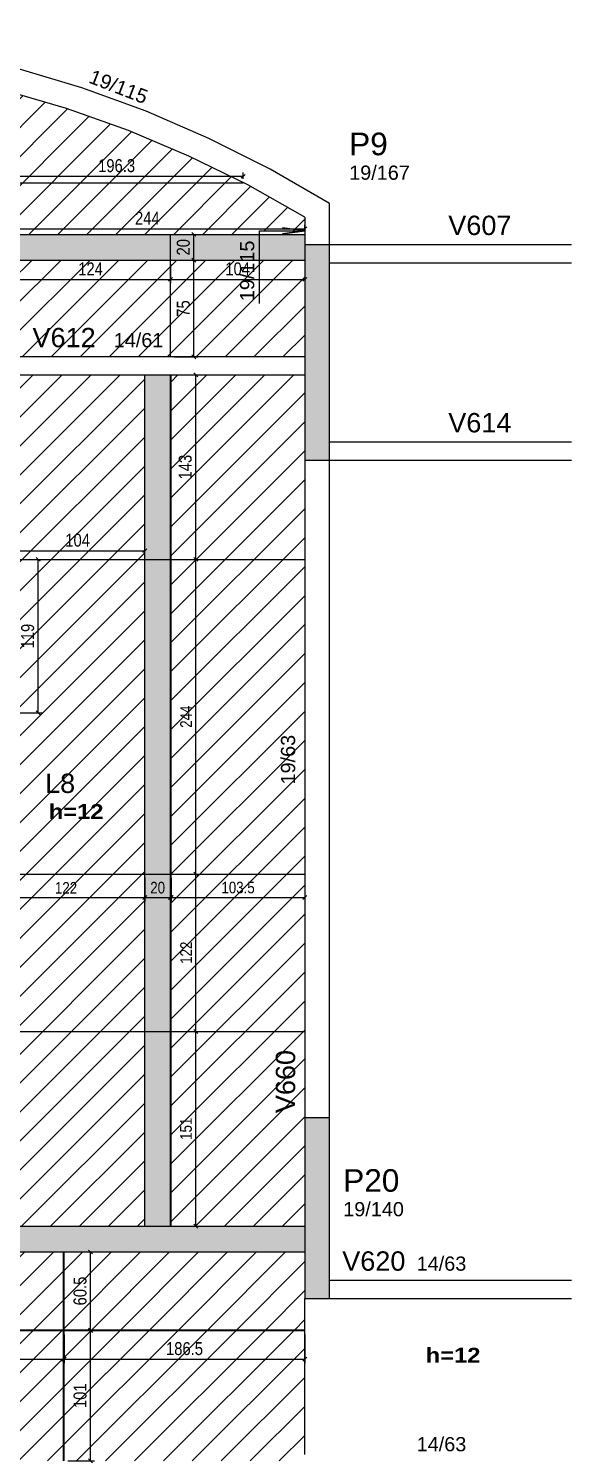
# Model space of a CAD drawing. Extents: x 1894 to 8661, y -614 to 3008.
# Drawn here: x 5306 to 5727, y 1241 to 2346 of the extents above; entities that cross this region are included whole.
import ezdxf

# ---------------------------------------------------------------- set-up
doc = ezdxf.new("R2010")
doc.units = 0
doc.header["$PDMODE"] = 34
for name, color, linetype in [('COTA', 241, 'Continuous'), ('MTH-COTAS7', 31, 'Continuous'), ('MTH-DIM-PILAR', 3, 'Continuous'), ('MTH-DIM-VIGA', 3, 'Continuous'), ('MTH-FACE-VIGA', 7, 'Continuous'), ('MTH-PILAR-SEGUE', 5, 'Continuous'), ('MTH-SOMBRA25', 253, 'Continuous'), ('MTH-TIT1-PILAR', 5, 'Continuous'), ('MTH-TIT1-VIGA', 5, 'Continuous'), ('MTH-TXT-NEGRITO', 5, 'Continuous'), ('Painéis', 200, 'Continuous')]:
    doc.layers.add(name, color=color, linetype=linetype)
doc.layers.add('Hachura', color=251, linetype='Continuous', lineweight=9)
doc.styles.add('COTA TECNICA', font='techl___.ttf', dxfattribs={"height": 10})
doc.styles.add('COTA TECNICA-50', font='techl___.ttf', dxfattribs={"height": 9})
doc.styles.add('TQS_ARIAL', font='arial.ttf')
doc.styles.add('TQS_ARIAL_BLACK', font='ariblk.ttf')
doc.dimstyles.new('COTA PAINEL-50', dxfattribs={"dimtxt": 9, "dimasz": 3, "dimexe": 3, "dimexo": 3, "dimgap": 3, "dimtad": 1, "dimdec": 1, "dimzin": 12, "dimdsep": 46, "dimtxsty": 'COTA TECNICA-50', "dimblk1": 'OBLIQUE', "dimblk2": 'OBLIQUE', "dimsah": 1, "dimcen": 0.9, "dimclrd": 4, "dimclre": 4, "dimclrt": 240, "dimadec": 1, "dimazin": 3, "dimtfac": 1, "dimtdec": 1, "dimtmove": 0, "dimatfit": 3, "dimfxl": 1, "dimtolj": 1, "dimtzin": 12, "dimarcsym": 0})
doc.dimstyles.new('PAINEL', dxfattribs={"dimtxt": 10, "dimasz": 3, "dimexe": 3, "dimexo": 3, "dimgap": 3, "dimtad": 1, "dimdec": 1, "dimzin": 12, "dimdsep": 46, "dimtxsty": 'COTA TECNICA', "dimblk1": 'OBLIQUE', "dimblk2": 'OBLIQUE', "dimsah": 1, "dimcen": 0.9, "dimclrd": 4, "dimclre": 4, "dimclrt": 240, "dimadec": 1, "dimazin": 3, "dimtfac": 1, "dimtdec": 1, "dimtmove": 0, "dimatfit": 3, "dimfxl": 1, "dimtolj": 1, "dimtzin": 12, "dimarcsym": 0})
pattern_1 = [(45, (-1482.724, 0), (-11.22532, 11.22532), [])]

# ---------------------------------------------------------------- blocks, each defined once
blk = doc.blocks.new('_Oblique')
at = {"color": 0, "linetype": 'ByBlock', "lineweight": -2}
blk.add_line((-0.5, -0.5), (0.5, 0.5), dxfattribs=at)
blk = doc.blocks.new('*D177')
at = {"layer": 'COTA', "color": 4, "lineweight": -2, "transparency": 16777216}
for p, q in [((5089.1, 1333.7), (5089.1, 1311.6)), ((5333.1, 1333.7), (5333.1, 1311.6)), ((5089.1, 1314.6), (5333.1, 1314.6))]:
    blk.add_line(p, q, dxfattribs=at)
at = {"layer": 'Defpoints', "color": 0, "transparency": 16777216}
for p in [(5089.1, 1336.7), (5333.1, 1336.7), (5333.1, 1314.6)]:
    blk.add_point(p, dxfattribs=at)
at = {"layer": 'COTA', "color": 4, "lineweight": -2, "transparency": 16777216, "xscale": 3, "yscale": 3, "zscale": 3, "rotation": 180}
blk.add_blockref('_Oblique', (5089.1, 1314.6), dxfattribs=at)
at = {"layer": 'COTA', "color": 4, "lineweight": -2, "transparency": 16777216, "xscale": 3, "yscale": 3, "zscale": 3}
blk.add_blockref('_Oblique', (5333.1, 1314.6), dxfattribs=at)
at = {"layer": 'COTA', "color": 240, "transparency": 16777216, "insert": (5211.1, 1322.7), "char_height": 10, "attachment_point": 5, "style": 'COTA TECNICA'}
blk.add_mtext('\\A1;244', dxfattribs=at)
blk = doc.blocks.new('*D178')
at = {"layer": 'COTA', "color": 4, "lineweight": -2, "transparency": 16777216}
for p, q in [((5333.6, 1333.7), (5333.6, 1311.6)), ((5520.1, 1333.7), (5520.1, 1311.6)), ((5333.6, 1314.6), (5520.1, 1314.6))]:
    blk.add_line(p, q, dxfattribs=at)
at = {"layer": 'Defpoints', "color": 0, "transparency": 16777216}
for p in [(5333.6, 1336.7), (5520.1, 1336.7), (5520.1, 1314.6)]:
    blk.add_point(p, dxfattribs=at)
at = {"layer": 'COTA', "color": 4, "lineweight": -2, "transparency": 16777216, "xscale": 3, "yscale": 3, "zscale": 3, "rotation": 180}
blk.add_blockref('_Oblique', (5333.6, 1314.6), dxfattribs=at)
at = {"layer": 'COTA', "color": 4, "lineweight": -2, "transparency": 16777216, "xscale": 3, "yscale": 3, "zscale": 3}
blk.add_blockref('_Oblique', (5520.1, 1314.6), dxfattribs=at)
at = {"layer": 'COTA', "color": 240, "transparency": 16777216, "insert": (5426.9, 1322.7), "char_height": 10, "attachment_point": 5, "style": 'COTA TECNICA'}
blk.add_mtext('\\A1;186.5', dxfattribs=at)
blk = doc.blocks.new('*D179')
at = {"layer": 'COTA', "color": 4, "lineweight": -2, "transparency": 16777216}
for p, q in [((5336.6, 1336.7), (5357.1, 1336.7)), ((5354.1, 1235.7), (5354.1, 1336.7)), ((5336.6, 1235.7), (5357.1, 1235.7))]:
    blk.add_line(p, q, dxfattribs=at)
at = {"layer": 'Defpoints', "color": 0, "transparency": 16777216}
for p in [(5333.6, 1336.7), (5354.1, 1336.7), (5333.6, 1235.7)]:
    blk.add_point(p, dxfattribs=at)
at = {"layer": 'COTA', "color": 4, "lineweight": -2, "transparency": 16777216, "xscale": 3, "yscale": 3, "zscale": 3}
for p, rotation in [((5354.1, 1336.7), 90), ((5354.1, 1235.7), 270)]:
    blk.add_blockref('_Oblique', p, dxfattribs=dict(at, rotation=rotation))
at = {"layer": 'COTA', "color": 240, "transparency": 16777216, "insert": (5346, 1286.2), "char_height": 10, "attachment_point": 5, "rotation": 90, "style": 'COTA TECNICA'}
blk.add_mtext('\\A1;101', dxfattribs=at)
blk = doc.blocks.new('*D180')
at = {"layer": 'COTA', "color": 4, "lineweight": -2, "transparency": 16777216}
for p, q in [((5336.6, 1397.7), (5357.1, 1397.7)), ((5354.1, 1337.2), (5354.1, 1397.7)), ((5336.6, 1337.2), (5357.1, 1337.2))]:
    blk.add_line(p, q, dxfattribs=at)
at = {"layer": 'Defpoints', "color": 0, "transparency": 16777216}
for p in [(5333.6, 1397.7), (5354.1, 1397.7), (5333.6, 1337.2)]:
    blk.add_point(p, dxfattribs=at)
at = {"layer": 'COTA', "color": 4, "lineweight": -2, "transparency": 16777216, "xscale": 3, "yscale": 3, "zscale": 3}
for p, rotation in [((5354.1, 1397.7), 90), ((5354.1, 1337.2), 270)]:
    blk.add_blockref('_Oblique', p, dxfattribs=dict(at, rotation=rotation))
at = {"layer": 'COTA', "color": 240, "transparency": 16777216, "insert": (5346, 1367.4), "char_height": 10, "attachment_point": 5, "rotation": 90, "style": 'COTA TECNICA'}
blk.add_mtext('\\A1;60.5', dxfattribs=at)
blk = doc.blocks.new('*D189')
at = {"layer": 'COTA', "color": 4, "lineweight": -2, "transparency": 16777216}
for p, q in [((5274.1, 1687.7), (5274.1, 1669.5)), ((5396.1, 1687.7), (5396.1, 1669.5)), ((5274.1, 1672.5), (5396.1, 1672.5))]:
    blk.add_line(p, q, dxfattribs=at)
at = {"layer": 'Defpoints', "color": 0, "transparency": 16777216}
for p in [(5274.1, 1690.7), (5396.1, 1690.7), (5396.1, 1672.5)]:
    blk.add_point(p, dxfattribs=at)
at = {"layer": 'COTA', "color": 4, "lineweight": -2, "transparency": 16777216, "xscale": 3, "yscale": 3, "zscale": 3, "rotation": 180}
blk.add_blockref('_Oblique', (5274.1, 1672.5), dxfattribs=at)
at = {"layer": 'COTA', "color": 4, "lineweight": -2, "transparency": 16777216, "xscale": 3, "yscale": 3, "zscale": 3}
blk.add_blockref('_Oblique', (5396.1, 1672.5), dxfattribs=at)
at = {"layer": 'COTA', "color": 240, "transparency": 16777216, "insert": (5335.1, 1680), "char_height": 9, "attachment_point": 5, "style": 'COTA TECNICA-50'}
blk.add_mtext('\\A1;122', dxfattribs=at)
blk = doc.blocks.new('*D190')
at = {"layer": 'COTA', "color": 4, "lineweight": -2, "transparency": 16777216}
for p, q in [((5396.1, 1687.7), (5396.1, 1669.5)), ((5416.1, 1687.7), (5416.1, 1669.5)), ((5396.1, 1672.5), (5416.1, 1672.5))]:
    blk.add_line(p, q, dxfattribs=at)
at = {"layer": 'Defpoints', "color": 0, "transparency": 16777216}
for p in [(5396.1, 1690.7), (5416.1, 1690.7), (5416.1, 1672.5)]:
    blk.add_point(p, dxfattribs=at)
at = {"layer": 'COTA', "color": 4, "lineweight": -2, "transparency": 16777216, "xscale": 3, "yscale": 3, "zscale": 3, "rotation": 180}
blk.add_blockref('_Oblique', (5396.1, 1672.5), dxfattribs=at)
at = {"layer": 'COTA', "color": 4, "lineweight": -2, "transparency": 16777216, "xscale": 3, "yscale": 3, "zscale": 3}
blk.add_blockref('_Oblique', (5416.1, 1672.5), dxfattribs=at)
at = {"layer": 'COTA', "color": 240, "transparency": 16777216, "insert": (5406.1, 1680.1), "char_height": 9, "attachment_point": 5, "style": 'COTA TECNICA-50'}
blk.add_mtext('\\A1;20', dxfattribs=at)
blk = doc.blocks.new('*D191')
at = {"layer": 'COTA', "color": 4, "lineweight": -2, "transparency": 16777216}
for p, q in [((5416.6, 1687.7), (5416.6, 1669.5)), ((5520.1, 1687.7), (5520.1, 1669.5)), ((5416.6, 1672.5), (5520.1, 1672.5))]:
    blk.add_line(p, q, dxfattribs=at)
at = {"layer": 'Defpoints', "color": 0, "transparency": 16777216}
for p in [(5416.6, 1690.7), (5520.1, 1690.7), (5520.1, 1672.5)]:
    blk.add_point(p, dxfattribs=at)
at = {"layer": 'COTA', "color": 4, "lineweight": -2, "transparency": 16777216, "xscale": 3, "yscale": 3, "zscale": 3, "rotation": 180}
blk.add_blockref('_Oblique', (5416.6, 1672.5), dxfattribs=at)
at = {"layer": 'COTA', "color": 4, "lineweight": -2, "transparency": 16777216, "xscale": 3, "yscale": 3, "zscale": 3}
blk.add_blockref('_Oblique', (5520.1, 1672.5), dxfattribs=at)
at = {"layer": 'COTA', "color": 240, "transparency": 16777216, "insert": (5468.4, 1680.2), "char_height": 9, "attachment_point": 5, "style": 'COTA TECNICA-50'}
blk.add_mtext('\\A1;103.5', dxfattribs=at)
blk = doc.blocks.new('*D192')
at = {"layer": 'COTA', "color": 4, "lineweight": -2, "transparency": 16777216}
for p, q in [((5419.6, 1568.7), (5438.7, 1568.7)), ((5435.7, 1417.7), (5435.7, 1568.7)), ((5419.6, 1417.7), (5438.7, 1417.7))]:
    blk.add_line(p, q, dxfattribs=at)
at = {"layer": 'Defpoints', "color": 0, "transparency": 16777216}
for p in [(5416.6, 1568.7), (5435.7, 1568.7), (5416.6, 1417.7)]:
    blk.add_point(p, dxfattribs=at)
at = {"layer": 'COTA', "color": 4, "lineweight": -2, "transparency": 16777216, "xscale": 3, "yscale": 3, "zscale": 3}
for p, rotation in [((5435.7, 1568.7), 90), ((5435.7, 1417.7), 270)]:
    blk.add_blockref('_Oblique', p, dxfattribs=dict(at, rotation=rotation))
at = {"layer": 'COTA', "color": 240, "transparency": 16777216, "insert": (5428.1, 1493.2), "char_height": 9, "attachment_point": 5, "rotation": 90, "style": 'COTA TECNICA-50'}
blk.add_mtext('\\A1;151', dxfattribs=at)
blk = doc.blocks.new('*D193')
at = {"layer": 'COTA', "color": 4, "lineweight": -2, "transparency": 16777216}
for p, q in [((5435.7, 1568.7), (5435.7, 1690.7)), ((5419.6, 1568.7), (5438.7, 1568.7))]:
    blk.add_line(p, q, dxfattribs=at)
at = {"layer": 'Defpoints', "color": 0, "transparency": 16777216}
for p in [(5435.7, 1690.7), (5435.7, 1690.7), (5416.6, 1568.7)]:
    blk.add_point(p, dxfattribs=at)
at = {"layer": 'COTA', "color": 4, "lineweight": -2, "transparency": 16777216, "xscale": 3, "yscale": 3, "zscale": 3}
for p, rotation in [((5435.7, 1690.7), 90), ((5435.7, 1568.7), 270)]:
    blk.add_blockref('_Oblique', p, dxfattribs=dict(at, rotation=rotation))
at = {"layer": 'COTA', "color": 240, "transparency": 16777216, "insert": (5428.1, 1629.7), "char_height": 9, "attachment_point": 5, "rotation": 90, "style": 'COTA TECNICA-50'}
blk.add_mtext('\\A1;122', dxfattribs=at)
blk = doc.blocks.new('*D194')
at = {"layer": 'COTA', "color": 4, "lineweight": -2, "transparency": 16777216}
for p, q in [((5419.6, 1934.7), (5438.7, 1934.7)), ((5435.7, 1690.7), (5435.7, 1934.7))]:
    blk.add_line(p, q, dxfattribs=at)
at = {"layer": 'Defpoints', "color": 0, "transparency": 16777216}
for p in [(5416.6, 1934.7), (5435.7, 1934.7), (5435.7, 1690.7)]:
    blk.add_point(p, dxfattribs=at)
at = {"layer": 'COTA', "color": 4, "lineweight": -2, "transparency": 16777216, "xscale": 3, "yscale": 3, "zscale": 3}
for p, rotation in [((5435.7, 1934.7), 90), ((5435.7, 1690.7), 270)]:
    blk.add_blockref('_Oblique', p, dxfattribs=dict(at, rotation=rotation))
at = {"layer": 'COTA', "color": 240, "transparency": 16777216, "insert": (5428.1, 1812.7), "char_height": 9, "attachment_point": 5, "rotation": 90, "style": 'COTA TECNICA-50'}
blk.add_mtext('\\A1;244', dxfattribs=at)
blk = doc.blocks.new('*D195')
at = {"layer": 'COTA', "color": 4, "lineweight": -2, "transparency": 16777216}
for p, q in [((5295.1, 1934.7), (5316.5, 1934.7)), ((5313.5, 1815.7), (5313.5, 1934.7)), ((5295.1, 1815.7), (5316.5, 1815.7))]:
    blk.add_line(p, q, dxfattribs=at)
at = {"layer": 'Defpoints', "color": 0, "transparency": 16777216}
for p in [(5292.1, 1934.7), (5313.5, 1934.7), (5292.1, 1815.7)]:
    blk.add_point(p, dxfattribs=at)
at = {"layer": 'COTA', "color": 4, "lineweight": -2, "transparency": 16777216, "xscale": 3, "yscale": 3, "zscale": 3}
for p, rotation in [((5313.5, 1934.7), 90), ((5313.5, 1815.7), 270)]:
    blk.add_blockref('_Oblique', p, dxfattribs=dict(at, rotation=rotation))
at = {"layer": 'COTA', "color": 240, "transparency": 16777216, "insert": (5305.4, 1875.2), "char_height": 10, "attachment_point": 5, "rotation": 90, "style": 'COTA TECNICA'}
blk.add_mtext('\\A1;119', dxfattribs=at)
blk = doc.blocks.new('*D197')
at = {"layer": 'COTA', "color": 4, "lineweight": -2, "transparency": 16777216}
for p, q in [((5419.6, 2077.7), (5438.7, 2077.7)), ((5435.7, 1934.7), (5435.7, 2077.7)), ((5419.6, 1934.7), (5438.7, 1934.7))]:
    blk.add_line(p, q, dxfattribs=at)
at = {"layer": 'Defpoints', "color": 0, "transparency": 16777216}
for p in [(5416.6, 2077.7), (5435.7, 2077.7), (5416.6, 1934.7)]:
    blk.add_point(p, dxfattribs=at)
at = {"layer": 'COTA', "color": 4, "lineweight": -2, "transparency": 16777216, "xscale": 3, "yscale": 3, "zscale": 3}
for p, rotation in [((5435.7, 2077.7), 90), ((5435.7, 1934.7), 270)]:
    blk.add_blockref('_Oblique', p, dxfattribs=dict(at, rotation=rotation))
at = {"layer": 'COTA', "color": 240, "transparency": 16777216, "insert": (5427.5, 2006.2), "char_height": 10, "attachment_point": 5, "rotation": 90, "style": 'COTA TECNICA'}
blk.add_mtext('\\A1;143', dxfattribs=at)
blk = doc.blocks.new('*D198')
at = {"layer": 'COTA', "color": 4, "lineweight": -2, "transparency": 16777216}
for p, q in [((5292.1, 1937.7), (5292.1, 1944.4)), ((5292.1, 1941.4), (5396.1, 1941.4)), ((5396.1, 1937.7), (5396.1, 1944.4))]:
    blk.add_line(p, q, dxfattribs=at)
at = {"layer": 'Defpoints', "color": 0, "transparency": 16777216}
for p in [(5396.1, 1941.4), (5292.1, 1934.7), (5396.1, 1934.7)]:
    blk.add_point(p, dxfattribs=at)
at = {"layer": 'COTA', "color": 4, "lineweight": -2, "transparency": 16777216, "xscale": 3, "yscale": 3, "zscale": 3, "rotation": 180}
blk.add_blockref('_Oblique', (5292.1, 1941.4), dxfattribs=at)
at = {"layer": 'COTA', "color": 4, "lineweight": -2, "transparency": 16777216, "xscale": 3, "yscale": 3, "zscale": 3}
blk.add_blockref('_Oblique', (5396.1, 1941.4), dxfattribs=at)
at = {"layer": 'COTA', "color": 240, "transparency": 16777216, "insert": (5344.1, 1949.5), "char_height": 10, "attachment_point": 5, "style": 'COTA TECNICA'}
blk.add_mtext('\\A1;104', dxfattribs=at)
blk = doc.blocks.new('*D210')
at = {"layer": 'COTA', "color": 4, "lineweight": -2, "transparency": 16777216}
for p, q in [((5276.1, 2189.7), (5276.1, 2194.1)), ((5276.1, 2191.1), (5520.1, 2191.1)), ((5520.1, 2189.7), (5520.1, 2194.1))]:
    blk.add_line(p, q, dxfattribs=at)
at = {"layer": 'Defpoints', "color": 0, "transparency": 16777216}
for p in [(5520.1, 2191.1), (5276.1, 2186.7), (5520.1, 2186.7)]:
    blk.add_point(p, dxfattribs=at)
at = {"layer": 'COTA', "color": 4, "lineweight": -2, "transparency": 16777216, "xscale": 3, "yscale": 3, "zscale": 3, "rotation": 180}
blk.add_blockref('_Oblique', (5276.1, 2191.1), dxfattribs=at)
at = {"layer": 'COTA', "color": 4, "lineweight": -2, "transparency": 16777216, "xscale": 3, "yscale": 3, "zscale": 3}
blk.add_blockref('_Oblique', (5520.1, 2191.1), dxfattribs=at)
at = {"layer": 'COTA', "color": 240, "transparency": 16777216, "insert": (5398.1, 2199.2), "char_height": 10, "attachment_point": 5, "style": 'COTA TECNICA'}
blk.add_mtext('\\A1;244', dxfattribs=at)
blk = doc.blocks.new('*D215')
at = {"layer": 'COTA', "color": 4, "lineweight": -2, "transparency": 16777216}
for p, q in [((5276.1, 2229.7), (5276.1, 2234.7)), ((5472.4, 2229.7), (5472.4, 2234.7)), ((5276.1, 2231.7), (5472.4, 2231.7))]:
    blk.add_line(p, q, dxfattribs=at)
at = {"layer": 'Defpoints', "color": 0, "transparency": 16777216}
for p in [(5276.1, 2226.7), (5472.4, 2231.7), (5472.4, 2226.7)]:
    blk.add_point(p, dxfattribs=at)
at = {"layer": 'COTA', "color": 4, "lineweight": -2, "transparency": 16777216, "xscale": 3, "yscale": 3, "zscale": 3, "rotation": 180}
blk.add_blockref('_Oblique', (5276.1, 2231.7), dxfattribs=at)
at = {"layer": 'COTA', "color": 4, "lineweight": -2, "transparency": 16777216, "xscale": 3, "yscale": 3, "zscale": 3}
blk.add_blockref('_Oblique', (5472.4, 2231.7), dxfattribs=at)
at = {"layer": 'COTA', "color": 240, "transparency": 16777216, "insert": (5374.3, 2239.9), "char_height": 10, "attachment_point": 5, "style": 'COTA TECNICA'}
blk.add_mtext('\\A1;196.3', dxfattribs=at)
blk = doc.blocks.new('*D207')
at = {"layer": 'COTA', "color": 4, "lineweight": -2, "transparency": 16777216}
for p, q in [((5419.1, 2166.7), (5437.1, 2166.7)), ((5434.1, 2091.7), (5434.1, 2166.7)), ((5419.1, 2091.7), (5437.1, 2091.7))]:
    blk.add_line(p, q, dxfattribs=at)
at = {"layer": 'Defpoints', "color": 0, "transparency": 16777216}
for p in [(5416.1, 2166.7), (5434.1, 2166.7), (5416.1, 2091.7)]:
    blk.add_point(p, dxfattribs=at)
at = {"layer": 'COTA', "color": 4, "lineweight": -2, "transparency": 16777216, "xscale": 3, "yscale": 3, "zscale": 3}
for p, rotation in [((5434.1, 2166.7), 90), ((5434.1, 2091.7), 270)]:
    blk.add_blockref('_Oblique', p, dxfattribs=dict(at, rotation=rotation))
at = {"layer": 'COTA', "color": 240, "transparency": 16777216, "insert": (5426, 2129.2), "char_height": 10, "attachment_point": 5, "rotation": 90, "style": 'COTA TECNICA'}
blk.add_mtext('\\A1;75', dxfattribs=at)
blk = doc.blocks.new('*D203')
at = {"layer": 'COTA', "color": 4, "lineweight": -2, "transparency": 16777216}
for p, q in [((5419.1, 2186.7), (5437.1, 2186.7)), ((5434.1, 2166.7), (5434.1, 2186.7)), ((5419.1, 2166.7), (5437.1, 2166.7))]:
    blk.add_line(p, q, dxfattribs=at)
at = {"layer": 'Defpoints', "color": 0, "transparency": 16777216}
for p in [(5416.1, 2186.7), (5434.1, 2186.7), (5416.1, 2166.7)]:
    blk.add_point(p, dxfattribs=at)
at = {"layer": 'COTA', "color": 4, "lineweight": -2, "transparency": 16777216, "xscale": 3, "yscale": 3, "zscale": 3}
for p, rotation in [((5434.1, 2186.7), 90), ((5434.1, 2166.7), 270)]:
    blk.add_blockref('_Oblique', p, dxfattribs=dict(at, rotation=rotation))
at = {"layer": 'COTA', "color": 240, "transparency": 16777216, "insert": (5426, 2176.7), "char_height": 10, "attachment_point": 5, "rotation": 90, "style": 'COTA TECNICA'}
blk.add_mtext('\\A1;20', dxfattribs=at)
blk = doc.blocks.new('*D208')
at = {"layer": 'COTA', "color": 4, "lineweight": -2, "transparency": 16777216}
for p, q in [((5292.1, 2163.7), (5292.1, 2148.8)), ((5416.1, 2163.7), (5416.1, 2148.8)), ((5292.1, 2151.8), (5416.1, 2151.8))]:
    blk.add_line(p, q, dxfattribs=at)
at = {"layer": 'Defpoints', "color": 0, "transparency": 16777216}
for p in [(5292.1, 2166.7), (5416.1, 2166.7), (5416.1, 2151.8)]:
    blk.add_point(p, dxfattribs=at)
at = {"layer": 'COTA', "color": 4, "lineweight": -2, "transparency": 16777216, "xscale": 3, "yscale": 3, "zscale": 3, "rotation": 180}
blk.add_blockref('_Oblique', (5292.1, 2151.8), dxfattribs=at)
at = {"layer": 'COTA', "color": 4, "lineweight": -2, "transparency": 16777216, "xscale": 3, "yscale": 3, "zscale": 3}
blk.add_blockref('_Oblique', (5416.1, 2151.8), dxfattribs=at)
at = {"layer": 'COTA', "color": 240, "transparency": 16777216, "insert": (5354.1, 2159.9), "char_height": 10, "attachment_point": 5, "style": 'COTA TECNICA'}
blk.add_mtext('\\A1;124', dxfattribs=at)
blk = doc.blocks.new('*D209')
at = {"layer": 'COTA', "color": 4, "lineweight": -2, "transparency": 16777216}
for p, q in [((5416.1, 2163.7), (5416.1, 2148.8)), ((5520.1, 2163.7), (5520.1, 2148.8)), ((5416.1, 2151.8), (5520.1, 2151.8))]:
    blk.add_line(p, q, dxfattribs=at)
at = {"layer": 'Defpoints', "color": 0, "transparency": 16777216}
for p in [(5416.1, 2166.7), (5520.1, 2166.7), (5520.1, 2151.8)]:
    blk.add_point(p, dxfattribs=at)
at = {"layer": 'COTA', "color": 4, "lineweight": -2, "transparency": 16777216, "xscale": 3, "yscale": 3, "zscale": 3, "rotation": 180}
blk.add_blockref('_Oblique', (5416.1, 2151.8), dxfattribs=at)
at = {"layer": 'COTA', "color": 4, "lineweight": -2, "transparency": 16777216, "xscale": 3, "yscale": 3, "zscale": 3}
blk.add_blockref('_Oblique', (5520.1, 2151.8), dxfattribs=at)
at = {"layer": 'COTA', "color": 240, "transparency": 16777216, "insert": (5468.1, 2159.9), "char_height": 10, "attachment_point": 5, "style": 'COTA TECNICA'}
blk.add_mtext('\\A1;104', dxfattribs=at)

msp = doc.modelspace()

# ---------------------------------------------------------------- hatches: boundary and pattern name
at = {"layer": 'Hachura', "linetype": 'ByBlock'}
h = msp.add_hatch(dxfattribs=at)
h.set_pattern_fill('ANSI31', color=256, scale=5)
h.set_pattern_definition(pattern_1)
h.paths.add_polyline_path([(4725.12, 2091.67), (4725.12, 2166.67), (4601.12, 2166.67), (4601.12, 2091.67)])
h.paths.add_polyline_path([(4847.12, 2091.67), (4847.12, 2161.67), (4847.12, 2166.67), (4725.12, 2166.67), (4725.12, 2091.67)])
h.paths.add_polyline_path([(4648.79, 2226.67), (4645.38, 2225), (4601.12, 2200.05), (4601.12, 2189.36), (4636.31, 2189.36), (4788.12, 2187.42), (4788.12, 2226.67)])
h.paths.add_polyline_path([(4788.12, 2226.67), (4788.12, 2284.91), (4785.67, 2284.19), (4737.81, 2267.14), (4690.99, 2247.39), (4648.79, 2226.67)])
h.paths.add_polyline_path([(4883.93, 2309.98), (4834.43, 2298.49), (4788.12, 2284.91), (4788.12, 2226.67), (5032.12, 2226.67), (5032.12, 2327.13), (4984.48, 2324.41), (4934, 2318.63)])
h.paths.add_polyline_path([(4967.12, 2186.67), (4967.12, 2180.67), (5032.12, 2180.67), (5032.12, 2226.67), (4788.12, 2226.67), (4788.12, 2186.67), (4847.12, 2186.67)])
h.paths.add_polyline_path([(5032.12, 2226.67), (5032.12, 2180.67), (5172.12, 2180.67), (5172.12, 2186.67), (5276.12, 2186.67), (5276.12, 2226.67)])
h.paths.add_polyline_path([(5276.12, 2226.67), (5276.12, 2300.97), (5237.3, 2309.98), (5187.23, 2318.63), (5136.75, 2324.41), (5086.02, 2327.31), (5035.21, 2327.31), (5032.12, 2327.13), (5032.12, 2226.67)])
h.paths.add_polyline_path([(5472.44, 2226.67), (5430.24, 2247.39), (5383.42, 2267.14), (5335.56, 2284.19), (5286.8, 2298.49), (5276.12, 2300.97), (5276.12, 2226.67)])
h.paths.add_polyline_path([(5276.12, 2226.67), (5276.12, 2186.67), (5292.12, 2186.67), (5484.92, 2186.67), (5484.92, 2189.36), (5520.12, 2189.36), (5520.12, 2200.05), (5475.85, 2225), (5472.44, 2226.67)])
h.paths.add_polyline_path([(5416.12, 2091.67), (5416.12, 2166.67), (5292.12, 2166.67), (5292.12, 2161.67), (5292.12, 2091.67)])
h.paths.add_polyline_path([(5520.12, 2091.67), (5520.12, 2166.67), (5416.12, 2166.67), (5416.12, 2091.67)])
at = {"layer": 'Hachura'}
h = msp.add_hatch(color=256, dxfattribs=at)
h.dxf.hatch_style = 1
h.paths.add_polyline_path([(4601.12, 2186.67), (4601.12, 2178.67), (4601.12, 2166.67), (4847.12, 2166.67), (4847.12, 2186.67)])
h.paths.add_polyline_path([(5292.12, 2186.67), (5292.12, 2166.67), (5520.12, 2166.67), (5520.12, 2178.67), (5520.12, 2186.67)])
at = {"layer": 'Hachura', "linetype": 'ByBlock'}
h = msp.add_hatch(dxfattribs=at)
h.set_pattern_fill('ANSI31', color=256, scale=5)
h.set_pattern_definition(pattern_1)
h.paths.add_polyline_path([(3233.62, 1361.67), (3233.62, 1308.17), (3233.62, 1296.67), (3380.62, 1296.67), (3380.62, 1361.67)])
h.paths.add_polyline_path([(3233.62, 1296.17), (3233.62, 1289.17), (3233.62, 1235.67), (3380.62, 1235.67), (3380.62, 1296.17)])
h.paths.add_polyline_path([(3380.62, 1296.17), (3380.62, 1235.67), (3393.12, 1235.67), (3412.12, 1235.67), (3624.62, 1235.67), (3624.62, 1296.17)])
h.paths.add_polyline_path([(3412.12, 1361.67), (3393.12, 1361.67), (3380.62, 1361.67), (3380.62, 1296.67), (3624.62, 1296.67), (3624.62, 1361.67)])
h.paths.add_polyline_path([(3868.62, 1296.67), (3868.62, 1361.67), (3624.62, 1361.67), (3624.62, 1296.67)])
h.paths.add_polyline_path([(3624.62, 1296.17), (3624.62, 1235.67), (3868.62, 1235.67), (3868.62, 1296.17)])
h.paths.add_polyline_path([(3869.12, 1296.17), (3869.12, 1235.67), (4113.12, 1235.67), (4113.12, 1296.17)])
h.paths.add_polyline_path([(4113.12, 1296.67), (4113.12, 1361.67), (3869.12, 1361.67), (3869.12, 1296.67)])
h.paths.add_polyline_path([(4357.12, 1296.67), (4357.12, 1361.67), (4132.12, 1361.67), (4113.12, 1361.67), (4113.12, 1296.67)])
h.paths.add_polyline_path([(4113.12, 1296.17), (4113.12, 1235.67), (4132.12, 1235.67), (4357.12, 1235.67), (4357.12, 1296.17)])
h.paths.add_polyline_path([(4357.12, 1296.17), (4357.12, 1235.67), (4421.12, 1235.67), (4421.12, 1240.67), (4601.12, 1240.67), (4601.12, 1296.17)])
h.paths.add_polyline_path([(4601.12, 1296.67), (4601.12, 1361.67), (4582.12, 1361.67), (4357.12, 1361.67), (4357.12, 1296.67)])
h.paths.add_polyline_path([(4845.12, 1337.17), (4845.12, 1397.67), (4601.12, 1397.67), (4601.12, 1361.67), (4601.12, 1337.17)])
h.paths.add_polyline_path([(4845.12, 1235.67), (4845.12, 1336.67), (4601.12, 1336.67), (4601.12, 1240.67), (4601.12, 1235.67)])
h.paths.add_polyline_path([(4970.62, 1235.67), (4970.62, 1240.67), (5089.12, 1240.67), (5089.12, 1336.67), (4845.12, 1336.67), (4845.12, 1235.67)])
h.paths.add_polyline_path([(5089.12, 1337.17), (5089.12, 1397.67), (4845.12, 1397.67), (4845.12, 1337.17)])
h.paths.add_polyline_path([(5333.12, 1337.17), (5333.12, 1397.67), (5274.12, 1397.67), (5089.12, 1397.67), (5089.12, 1337.17)])
h.paths.add_polyline_path([(5333.12, 1235.67), (5333.12, 1336.67), (5089.12, 1336.67), (5089.12, 1240.67), (5150.62, 1240.67), (5150.62, 1235.67)])
h.paths.add_polyline_path([(5520.12, 1235.67), (5520.12, 1240.67), (5520.12, 1336.67), (5333.62, 1336.67), (5333.62, 1235.67)])
h.paths.add_polyline_path([(5520.12, 1337.17), (5520.12, 1361.67), (5520.12, 1397.67), (5333.62, 1397.67), (5333.62, 1337.17)])
h.paths.add_polyline_path([(5396.12, 1568.67), (5274.12, 1568.67), (5274.12, 1417.67), (5396.12, 1417.67)])
h.paths.add_polyline_path([(5416.62, 1417.67), (5520.12, 1417.67), (5520.12, 1501.67), (5520.12, 1568.67), (5416.62, 1568.67)])
h.paths.add_polyline_path([(5520.12, 1690.67), (5416.62, 1690.67), (5416.62, 1568.67), (5520.12, 1568.67)])
h.paths.add_polyline_path([(5396.12, 1690.67), (5274.12, 1690.67), (5274.12, 1625.67), (5274.12, 1606.67), (5274.12, 1568.67), (5396.12, 1568.67)])
h.paths.add_polyline_path([(5396.12, 1934.67), (5292.12, 1934.67), (5292.12, 1834.67), (5292.12, 1815.67), (5274.12, 1815.67), (5274.12, 1690.67), (5396.12, 1690.67)])
h.paths.add_polyline_path([(5416.62, 1690.67), (5520.12, 1690.67), (5520.12, 1934.67), (5416.62, 1934.67)])
h.paths.add_polyline_path([(5520.12, 2077.67), (5416.62, 2077.67), (5416.62, 1934.67), (5520.12, 1934.67), (5520.12, 2011.67)])
h.paths.add_polyline_path([(5396.12, 2077.67), (5292.12, 2077.67), (5292.12, 1934.67), (5396.12, 1934.67)])
h.paths.add_polyline_path([(4601.12, 1833.67), (4704.62, 1833.67), (4704.62, 2077.67), (4601.12, 2077.67), (4601.12, 2011.67)])
h.paths.add_polyline_path([(4601.12, 1679.67), (4704.62, 1679.67), (4704.62, 1833.67), (4601.12, 1833.67)])
h.paths.add_polyline_path([(4601.12, 1557.67), (4704.62, 1557.67), (4704.62, 1679.67), (4601.12, 1679.67)])
h.paths.add_polyline_path([(4704.62, 1557.67), (4601.12, 1557.67), (4601.12, 1501.67), (4601.12, 1417.67), (4704.62, 1417.67)])
h.paths.add_polyline_path([(4847.12, 1417.67), (4847.12, 1557.67), (4725.12, 1557.67), (4725.12, 1417.67)])
h.paths.add_polyline_path([(4847.12, 1557.67), (4847.12, 1606.67), (4847.12, 1625.67), (4847.12, 1679.67), (4725.12, 1679.67), (4725.12, 1557.67)])
h.paths.add_polyline_path([(4847.12, 1815.67), (4847.12, 1833.67), (4725.12, 1833.67), (4725.12, 1679.67), (4847.12, 1679.67)])
at = {"layer": 'Hachura'}
h = msp.add_hatch(color=256, dxfattribs=at)
h.dxf.hatch_style = 1
h.paths.add_polyline_path([(5416.12, 2077.67), (5396.12, 2077.67), (5396.12, 1690.67), (5416.12, 1690.67)])
h.paths.add_polyline_path([(5416.12, 1690.67), (5396.12, 1690.67), (5396.12, 1568.67), (5416.12, 1568.67)])
h.paths.add_polyline_path([(5416.12, 1568.67), (5396.12, 1568.67), (5396.12, 1417.67), (5416.12, 1417.67)])
h = msp.add_hatch(color=256, dxfattribs=at)
h.dxf.hatch_style = 1
h.paths.add_polyline_path([(4601.12, 1417.67), (4601.12, 1397.67), (4847.12, 1397.67), (4847.12, 1417.67)])
h.paths.add_polyline_path([(5520.12, 1397.67), (5520.12, 1417.67), (5274.12, 1417.67), (5274.12, 1416.67), (5274.12, 1397.67)])

# ---------------------------------------------------------------- linework, layer by layer
at = {"layer": 'MTH-COTAS7', "linetype": 'Continuous'}
msp.add_lwpolyline([(5484.92, 2132.96), (5484.92, 2189.36), (5520.12, 2189.36), (5502.77, 2187.08), (5520.12, 2189.36), (5502.77, 2191.64)], dxfattribs=at)
msp.add_lwpolyline([(5484.92, 2132.96), (5484.92, 2189.36), (5520.12, 2189.36), (5502.77, 2187.08), (5520.12, 2189.36), (5502.77, 2191.64)], dxfattribs=at)
msp.add_lwpolyline([(5484.92, 2132.96), (5484.92, 2189.36), (5520.12, 2189.36), (5502.77, 2187.08), (5520.12, 2189.36), (5502.77, 2191.64)], dxfattribs=at)
msp.add_lwpolyline([(5484.92, 2132.96), (5484.92, 2189.36), (5520.12, 2189.36), (5502.77, 2187.08), (5520.12, 2189.36), (5502.77, 2191.64)], dxfattribs=at)
at = {"layer": 'MTH-FACE-VIGA', "linetype": 'Continuous'}
for p, q in [((5539.12, 2188.99), (5539.12, 2210.71)), ((5520.12, 2200.05), (5520.12, 2178.67)), ((5539.12, 2178.67), (5539.12, 2188.99)), ((5726.73, 2178.67), (5539.12, 2178.67)), ((5539.12, 2164.67), (5726.73, 2164.67)), ((5520.12, 2091.67), (5292.12, 2091.67)), ((5292.12, 2077.67), (5520.12, 2077.67)), ((5726.73, 2025.67), (5539.12, 2025.67)), ((5520.12, 2011.67), (5520.12, 1501.67)), ((5539.12, 1501.67), (5539.12, 2011.67)), ((5539.12, 2011.67), (5726.73, 2011.67)), ((5726.73, 1375.67), (5539.12, 1375.67)), ((5539.12, 1361.67), (5726.73, 1361.67))]:
    msp.add_line(p, q, dxfattribs=at)
for points in [[(5539.12, 2210.71), (5493.22, 2237.27), (5445.85, 2261.11), (5397.17, 2282.15), (5347.35, 2300.32), (5296.56, 2315.55), (5244.96, 2327.81), (5192.74, 2337.03), (5140.07, 2343.2), (5087.13, 2346.29), (5034.1, 2346.29), (4981.16, 2343.2), (4928.49, 2337.03), (4876.27, 2327.81), (4824.68, 2315.55), (4773.88, 2300.32), (4724.06, 2282.15), (4675.38, 2261.11), (4628.02, 2237.27), (4582.12, 2210.71)], [(5520.12, 2200.05), (5475.85, 2225), (5430.24, 2247.39), (5383.42, 2267.14), (5335.56, 2284.19), (5286.8, 2298.49), (5237.3, 2309.98), (5187.23, 2318.63), (5136.75, 2324.41), (5086.02, 2327.31), (5035.21, 2327.31), (4984.48, 2324.41), (4934, 2318.63), (4883.93, 2309.98), (4834.43, 2298.49), (4785.67, 2284.19), (4737.81, 2267.14), (4690.99, 2247.39), (4645.38, 2225), (4601.12, 2200.05)]]:
    msp.add_lwpolyline(points, dxfattribs=at)
at = {"layer": 'MTH-PILAR-SEGUE', "linetype": 'Continuous'}
for points in [[(5520.12, 2011.67), (5539.12, 2011.67), (5539.12, 2178.67), (5520.12, 2178.67), (5520.12, 2011.67)], [(5520.12, 1361.67), (5539.12, 1361.67), (5539.12, 1501.67), (5520.12, 1501.67), (5520.12, 1361.67)]]:
    msp.add_lwpolyline(points, dxfattribs=at)
at = {"layer": 'MTH-SOMBRA25', "linetype": 'Continuous'}
for points in [[(5520.12, 2011.67), (5539.12, 2011.67), (5539.12, 2178.67)], [(5520.12, 2011.67), (5539.12, 2178.67), (5520.12, 2178.67)], [(5520.12, 2011.67), (5520.12, 2178.67), (5520.12, 2011.67)], [(5520.12, 1361.67), (5539.12, 1361.67), (5539.12, 1501.67)], [(5520.12, 1361.67), (5539.12, 1501.67), (5520.12, 1501.67)], [(5520.12, 1361.67), (5520.12, 1501.67), (5520.12, 1361.67)]]:
    msp.add_solid(points, dxfattribs=at)
at = {"layer": 'Painéis'}
for p, q in [((4648.79, 2226.67), (5472.44, 2226.67)), ((5292.12, 2186.67), (5520.12, 2186.67)), ((5416.12, 2091.67), (5416.12, 2186.67)), ((5292.12, 2166.67), (5520.12, 2166.67)), ((5396.12, 1417.67), (5396.12, 2077.67)), ((5416.12, 1417.67), (5416.12, 2077.67)), ((5416.62, 1417.67), (5416.62, 2077.67)), ((5292.12, 1934.67), (5520.12, 1934.67)), ((5274.12, 1690.67), (5520.12, 1690.67)), ((5274.12, 1568.67), (5520.12, 1568.67)), ((5274.12, 1417.67), (5520.12, 1417.67)), ((5274.12, 1397.67), (5520.12, 1397.67)), ((5333.12, 1235.67), (5333.12, 1397.67)), ((5333.62, 1235.67), (5333.62, 1397.67)), ((5520.12, 1240.67), (5520.12, 1361.67)), ((5520.12, 1337.17), (4601.12, 1337.17)), ((5520.12, 1336.67), (4601.12, 1336.67))]:
    msp.add_line(p, q, dxfattribs=at)

# ---------------------------------------------------------------- texts
at = {"layer": 'MTH-DIM-PILAR', "linetype": 'Continuous', "style": 'TQS_ARIAL'}
for s, p in [('19/167', (5554.5, 2229.03)), ('19/140', (5549.88, 1425.38))]:
    msp.add_text(s, height=11, dxfattribs=at).set_placement(p)
at = {"layer": 'MTH-DIM-VIGA', "linetype": 'Continuous', "style": 'TQS_ARIAL'}
for s, rotation, p in [('19/115', 338.77, (5351.94, 2304.56)), ('19/115', 90, (5480.92, 2134.88)), ('19/63', 90, (5512.62, 1760.17))]:
    msp.add_text(s, height=11, rotation=rotation, dxfattribs=at).set_placement(p)
for s, p in [('14/61', (5372.04, 2099.17)), ('14/63', (5606.78, 1383.17)), ('14/63', (5606.78, 1243.17))]:
    msp.add_text(s, height=11, dxfattribs=at).set_placement(p)
at = {"layer": 'MTH-TIT1-PILAR', "linetype": 'Continuous', "style": 'TQS_ARIAL'}
for s, p in [('P9', (5554.5, 2248.03)), ('P20', (5549.88, 1444.38))]:
    msp.add_text(s, height=17.5, dxfattribs=at).set_placement(p)
at = {"layer": 'MTH-TIT1-VIGA', "linetype": 'Continuous', "style": 'TQS_ARIAL'}
for s, p in [('V607', (5631.29, 2186.17)), ('V612', (5309.12, 2099.17)), ('V614', (5631.29, 2033.17)), ('L8', (5318.88, 1753.59)), ('V620', (5549.12, 1383.17))]:
    msp.add_text(s, height=15, dxfattribs=at).set_placement(p)
msp.add_text('V660', height=15, rotation=90, dxfattribs=at).set_placement((5512.62, 1505.35))
at = {"layer": 'MTH-TXT-NEGRITO', "color": 3, "linetype": 'Continuous', "style": 'TQS_ARIAL_BLACK'}
for p in [(5321.69, 1733.43), (5613.78, 1311.9)]:
    msp.add_text('h=12', height=11.5, dxfattribs=at).set_placement(p)

# ---------------------------------------------------------------- dimensions: what is measured, and where the dimension line sits
at = {"layer": 'COTA'}
for base, p1, p2, dimstyle, picture, middle in [((5472.44, 2231.65), (5276.12, 2226.67), (5472.44, 2226.67), 'PAINEL', '*D215', (5374.28, 2239.9)), ((5520.12, 2191.1), (5276.12, 2186.67), (5520.12, 2186.67), 'PAINEL', '*D210', (5398.12, 2199.18)), ((5416.12, 2151.79), (5292.12, 2166.67), (5416.12, 2166.67), 'PAINEL', '*D208', (5354.12, 2159.86)), ((5396.12, 1941.43), (5292.12, 1934.67), (5396.12, 1934.67), 'PAINEL', '*D198', (5344.12, 1949.53)), ((5396.12, 1672.48), (5274.12, 1690.67), (5396.12, 1690.67), 'COTA PAINEL-50', '*D189', (5335.12, 1680.03)), ((5520.12, 1672.48), (5416.62, 1690.67), (5520.12, 1690.67), 'COTA PAINEL-50', '*D191', (5468.37, 1680.18)), ((5520.12, 1314.59), (5333.62, 1336.67), (5520.12, 1336.67), 'PAINEL', '*D178', (5426.87, 1322.72))]:
    dim = msp.add_linear_dim(base=base, p1=p1, p2=p2, dimstyle=dimstyle, dxfattribs=at)
    dim.commit()
    dim.dimension.update_dxf_attribs({"geometry": picture, "text_midpoint": middle})
dim = msp.add_linear_dim(base=(5434.08, 2186.67), p1=(5416.12, 2166.67), p2=(5416.12, 2186.67), angle=90, dimstyle='PAINEL', dxfattribs=at)
dim.commit()
dim.dimension.update_dxf_attribs({"geometry": '*D203', "text_midpoint": (5434.08, 2176.67), "dimtype": 160})
for base, p1, p2, dimstyle, picture, middle in [((5434.08, 2166.67), (5416.12, 2091.67), (5416.12, 2166.67), 'PAINEL', '*D207', (5425.97, 2129.17)), ((5435.67, 2077.67), (5416.62, 1934.67), (5416.62, 2077.67), 'PAINEL', '*D197', (5427.45, 2006.17)), ((5313.5, 1934.67), (5292.12, 1815.67), (5292.12, 1934.67), 'PAINEL', '*D195', (5305.42, 1875.17)), ((5435.67, 1568.67), (5416.62, 1417.67), (5416.62, 1568.67), 'COTA PAINEL-50', '*D192', (5428.07, 1493.17)), ((5354.09, 1397.67), (5333.62, 1337.17), (5333.62, 1397.67), 'PAINEL', '*D180', (5345.98, 1367.42)), ((5354.09, 1336.67), (5333.62, 1235.67), (5333.62, 1336.67), 'PAINEL', '*D179', (5345.99, 1286.17))]:
    dim = msp.add_linear_dim(base=base, p1=p1, p2=p2, angle=90, dimstyle=dimstyle, dxfattribs=at)
    dim.commit()
    dim.dimension.update_dxf_attribs({"geometry": picture, "text_midpoint": middle})
for base, p1, p2, dimstyle, picture, middle in [((5520.12, 2151.79), (5416.12, 2166.67), (5520.12, 2166.67), 'PAINEL', '*D209', (5468.12, 2159.89)), ((5416.12, 1672.48), (5396.12, 1690.67), (5416.12, 1690.67), 'COTA PAINEL-50', '*D190', (5406.12, 1680.07)), ((5333.12, 1314.59), (5089.12, 1336.67), (5333.12, 1336.67), 'PAINEL', '*D177', (5211.12, 1322.66))]:
    dim = msp.add_linear_dim(base=base, p1=p1, p2=p2, dimstyle=dimstyle, override={"dimtmove": 1}, dxfattribs=at)
    dim.commit()
    dim.dimension.update_dxf_attribs({"geometry": picture, "text_midpoint": middle})
for base, p1, p2, picture, middle in [((5435.67, 1934.67), (5435.67, 1690.67), (5416.62, 1934.67), '*D194', (5428.11, 1812.67)), ((5435.67, 1690.67), (5416.62, 1568.67), (5435.67, 1690.67), '*D193', (5428.12, 1629.67))]:
    dim = msp.add_linear_dim(base=base, p1=p1, p2=p2, angle=90, dimstyle='COTA PAINEL-50', override={"dimtmove": 1}, dxfattribs=at)
    dim.commit()
    dim.dimension.update_dxf_attribs({"geometry": picture, "text_midpoint": middle})

doc.saveas('drawing.dxf')
